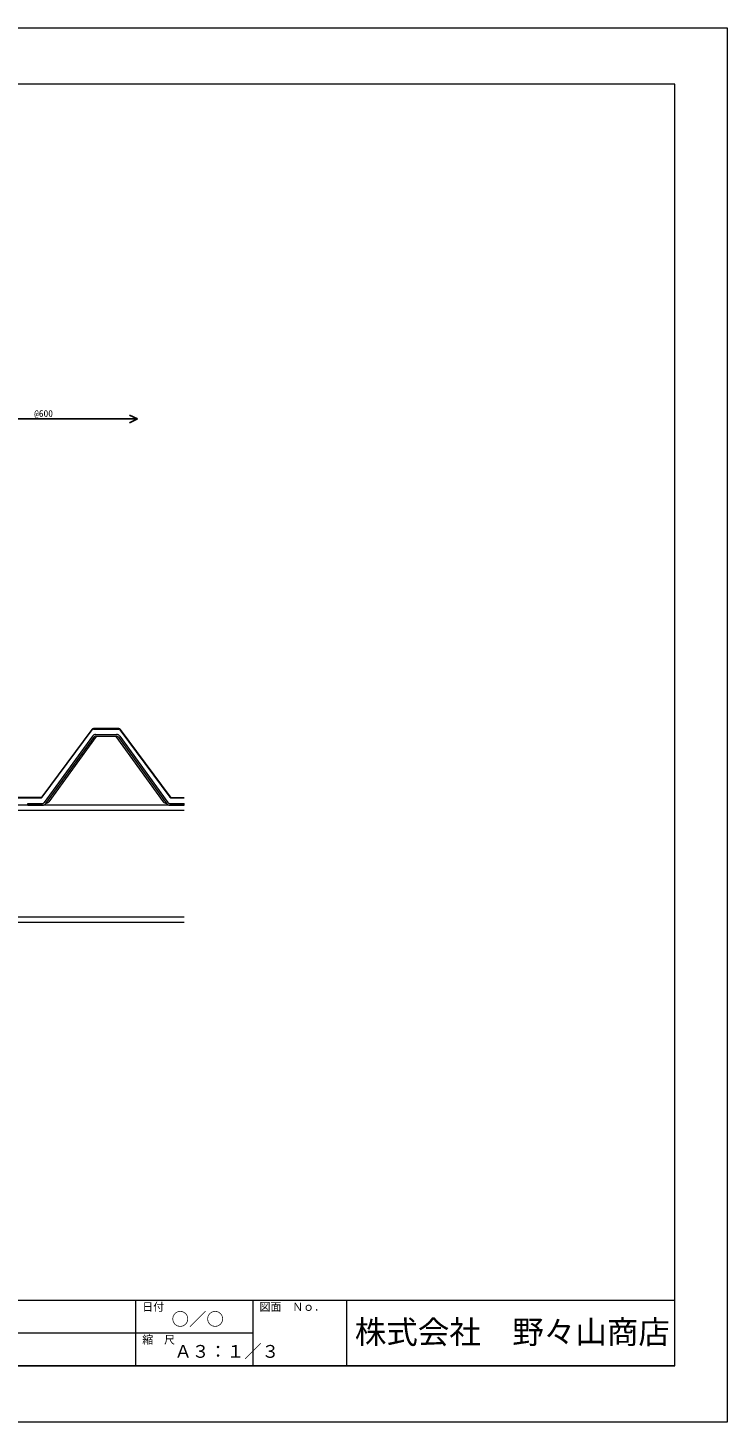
# Model space of a CAD drawing. Units: millimetres, scale not verified. Extents: x -1262 to 1258, y -891 to 1034.
# Drawn here: x 364 to 1258, y -891 to 891 of the extents above; entities that cross this region are included whole.
import ezdxf
from ezdxf.enums import TextEntityAlignment as Align

# ---------------------------------------------------------------- set-up
doc = ezdxf.new("R2010")
doc.units = ezdxf.units.MM
doc.header["$LTSCALE"] = 3
for name, color, linetype, lineweight in [('0-0_補助1', 4, 'Continuous', 5), ('0-4_寸法線1', 5, 'Continuous', 25), ('0-B_屋根1', 6, 'Continuous', 20), ('2-A_タイトフレーム', 3, 'Continuous', 9), ('4-2_H鋼1', 2, 'Continuous', 18), ('5-B_枠2', 4, 'Continuous', 5)]:
    doc.layers.add(name, color=color, linetype=linetype, lineweight=lineweight)
doc.styles.add('Arial', font='')
doc.styles.add('ＭＳ ゴシック', font='')
doc.styles.get('Arial').set_extended_font_data('Arial')
doc.styles.get('ＭＳ ゴシック').set_extended_font_data('MS Gothic')

msp = doc.modelspace()

# ---------------------------------------------------------------- linework, layer by layer
at = {"layer": '0-0_補助1'}
for p, q in [((-1194.647, -735), (1191.647, -735)), ((501.647, -735), (501.647, -819)), ((651.647, -735), (651.647, -819)), ((771.647, -735), (771.647, -819)), ((-320.3, -777), (651.647, -777)), ((1191.647, -819), (-1194.647, -819)), ((-1194.647, -819), (1191.647, -819))]:
    msp.add_line(p, q, dxfattribs=at)
msp.add_lwpolyline([(1191.647, -819), (1191.647, 819), (-1194.647, 819), (-1194.647, -819)], dxfattribs=at)
at = {"layer": '0-4_寸法線1'}
for p, q in [((504.061, 391.143), (494.061, 396.143)), ((264.061, 391.143), (504.061, 391.143)), ((504.061, 391.143), (494.061, 386.143)), ((504.061, 391.206), (504.061, 391.323))]:
    msp.add_line(p, q, dxfattribs=at)
at = {"layer": '0-B_屋根1'}
for p, q in [((445.721, -5.594), (381.759, -91.657)), ((382.401, -92.134), (446.363, -6.071)), ((480.153, -4.464), (447.969, -4.464)), ((447.969, -5.264), (480.153, -5.264)), ((481.759, -6.071), (545.721, -92.134)), ((546.363, -91.657), (482.401, -5.594)), ((380.153, -92.464), (347.969, -92.464)), ((347.969, -93.264), (380.153, -93.264)), ((547.969, -92.464), (564.061, -92.464)), ((547.969, -92.464), (564.061, -92.464)), ((547.969, -93.264), (564.061, -93.264)), ((547.969, -93.264), (564.061, -93.264))]:
    msp.add_line(p, q, dxfattribs=at)
for centre, radius, start, end in [((447.969, -7.264), 2.8, 89.99991, 143.38014), ((447.969, -7.264), 2, 90.00019, 143.38061), ((480.153, -7.264), 2.8, 36.61986, 90.00009), ((480.153, -7.264), 2, 36.61939, 89.99981), ((380.153, -90.464), 2, 270.00019, 323.38061), ((380.153, -90.464), 2.8, 269.99945, 323.37936), ((547.969, -90.464), 2.8, 216.62064, 270.00024), ((547.969, -90.464), 2, 216.61939, 269.99981)]:
    msp.add_arc(centre, radius, start, end, dxfattribs=at)
at = {"layer": '2-A_タイトフレーム'}
for p, q in [((446.564, -14.223), (384.96, -98.928)), ((448.334, -15.699), (386.73, -100.405)), ((451.539, -14.693), (390.876, -98.105)), ((450.607, -12.164), (477.515, -12.164)), ((450.76, -14.464), (477.362, -14.464)), ((476.584, -14.693), (537.247, -98.105)), ((479.789, -15.699), (541.392, -100.405)), ((481.559, -14.223), (543.163, -98.928)), ((364.061, -100.164), (382.534, -100.164)), ((364.061, -102.464), (364.061, -100.164)), ((364.061, -102.464), (382.686, -102.464)), ((545.253, -102.464), (563.878, -102.464)), ((545.253, -102.464), (563.878, -102.464)), ((545.406, -100.164), (563.878, -100.164)), ((545.406, -100.164), (563.878, -100.164)), ((563.878, -102.464), (563.878, -100.164)), ((563.878, -102.464), (563.878, -100.164))]:
    msp.add_line(p, q, dxfattribs=at)
for centre, radius, start, end in [((450.607, -17.164), 5, 89.99996, 143.97249), ((450.76, -17.464), 3, 90.00018, 143.97272), ((477.362, -17.464), 3, 36.02738, 89.99991), ((477.515, -17.164), 5, 36.02739, 89.99992), ((382.534, -97.164), 3, 270.00041, 323.97294), ((382.686, -97.464), 5, 269.99947, 323.972), ((386.832, -95.164), 5, 270.00004, 323.97257), ((541.29, -95.164), 5, 216.02743, 269.99996), ((545.436, -97.464), 5, 216.028, 270.00053), ((545.589, -97.164), 3, 216.02706, 269.99959)]:
    msp.add_arc(centre, radius, start, end, dxfattribs=at)
at = {"layer": '4-2_H鋼1'}
for p, q in [((564.061, -102.464), (-635.939, -102.464)), ((564.061, -109.464), (-635.939, -109.464)), ((564.061, -245.464), (-635.939, -245.464)), ((564.061, -252.464), (-635.939, -252.464))]:
    msp.add_line(p, q, dxfattribs=at)
at = {"layer": '5-B_枠2'}
msp.add_lwpolyline([(-1261.5, 891), (1258.5, 891), (1258.5, -891), (-1261.5, -891)], close=True, dxfattribs=at)

# ---------------------------------------------------------------- texts
at = {"layer": '0-0_補助1', "style": 'Arial'}
for s, height, p in [('日付', 10.23, (510.321, -751.913)), ('図面\u3000Ｎｏ．', 10.23, (660.321, -751.913)), ('○／○', 16.36, (547.769, -772.439)), ('株式会社\u3000野々山商店', 29.55, (782.181, -799.551)), ('縮\u3000尺', 10.23, (510.321, -793.913)), ('Ａ３：１／３', 16.36, (551.481, -813.7))]:
    msp.add_text(s, height=height, dxfattribs=at).set_placement(p, align=Align.BOTTOM_LEFT)
at = {"layer": '0-4_寸法線1', "style": 'ＭＳ ゴシック'}
msp.add_text('@600', height=8.798, dxfattribs=at).set_placement((372.061, 391.143), align=Align.BOTTOM_LEFT)

doc.saveas('drawing.dxf')
